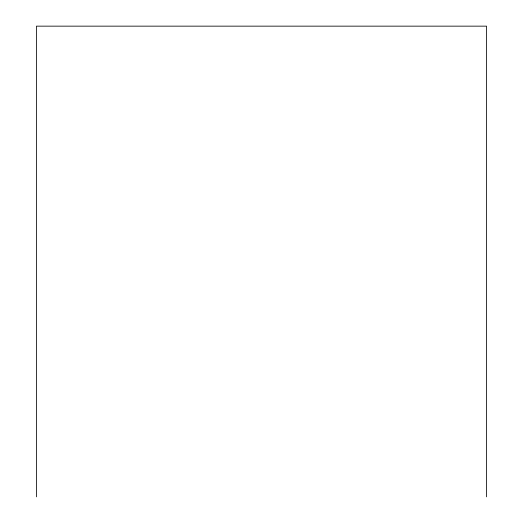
<?xml version="1.0" encoding="UTF-8"?>
<svg xmlns="http://www.w3.org/2000/svg" width="523" height="523" viewBox="0 0 523 523"><rect width="100%" height="100%" fill="white"/><g stroke="black" fill="none" stroke-linecap="round" stroke-linejoin="round"><path stroke-width="0.78" d="M486.56 496.85L486.56 26.15L36.44 26.15L36.44 496.85"/></g></svg>
